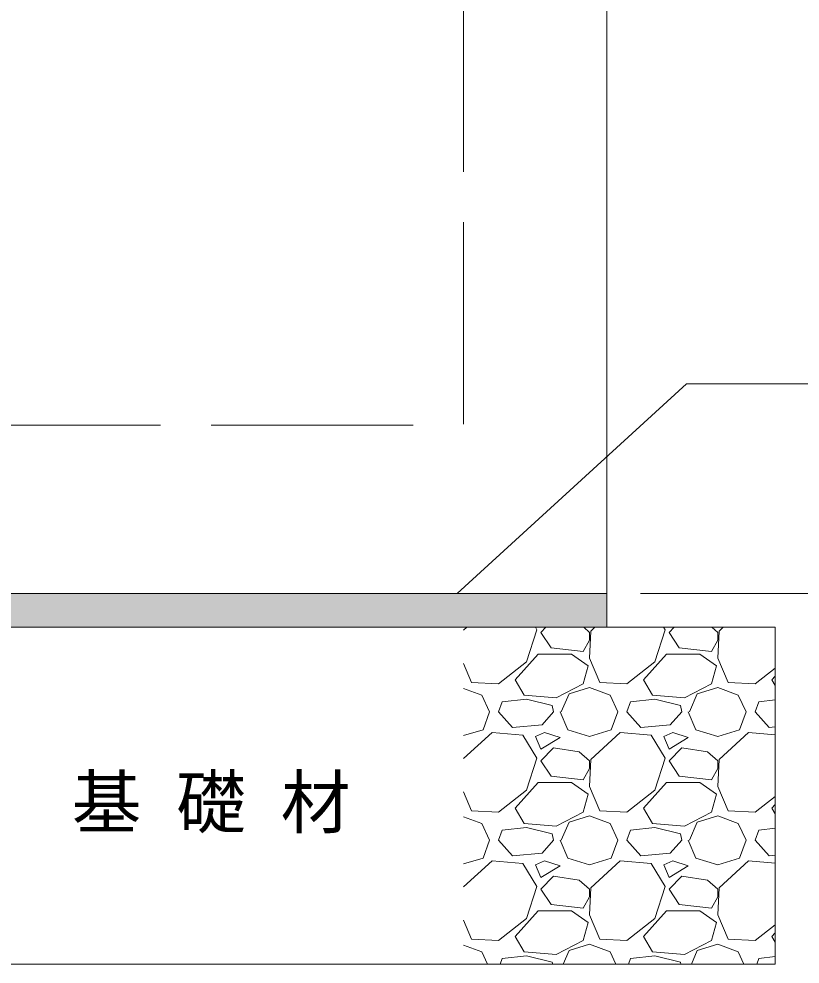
# Model space of a CAD drawing. Units: millimetres at full size, sheet at 1:20; details may follow other scales. Extents: x 62447 to 85128, y -7246 to 532.
# Drawn here: x 79064 to 79528, y -4927 to -4366 of the extents above; entities that cross this region are included whole.
import ezdxf
from ezdxf.enums import TextEntityAlignment as Align

# ---------------------------------------------------------------- set-up
doc = ezdxf.new("R2010")
doc.units = ezdxf.units.MM
doc.header["$LTSCALE"] = 20
doc.linetypes.add('DASHED', pattern=[7.5, 6, -1.5])
for name, color, linetype, lineweight in [('ハッチング', 7, 'Continuous', 5), ('基礎', 3, 'Continuous', 13), ('寸法線', 7, 'Continuous', 9), ('引出線', 4, 'Continuous', 9), ('集水桝', 1, 'Continuous', 5)]:
    doc.layers.add(name, color=color, linetype=linetype, lineweight=lineweight)
doc.layers.add('文字', color=7, linetype='Continuous')
doc.styles.add('ＭＳ ゴシック', font='')
doc.styles.get('ＭＳ ゴシック').set_extended_font_data('MS Gothic')

# ---------------------------------------------------------------- blocks, each defined once
blk = doc.blocks.new('filled_arrow')
at = {"color": 0, "linetype": 'Continuous', "lineweight": -2}
blk.add_solid([(7.5, 1.25), (0, 0), (7.5, -1.25)], dxfattribs=at)

msp = doc.modelspace()

# ---------------------------------------------------------------- hatches: boundary and pattern name
at = {"layer": 'ハッチング'}
msp.add_hatch(color=256, dxfattribs=at).paths.add_polyline_path([(79413.21, -4727), (79413.21, -4707), (78943.21, -4707), (78943.21, -4727)])

# ---------------------------------------------------------------- linework, layer by layer
for p, q in [((79330.07, -4727), (79328.21, -4728.7)), ((79365.68, -4747.56), (79371.78, -4728.51)), ((79371.78, -4728.51), (79370.85, -4727)), ((79377.1, -4727), (79374.06, -4730.04)), ((79374.06, -4730.04), (79380.16, -4739.18)), ((79403.02, -4730.04), (79399.55, -4727)), ((79403.78, -4729.28), (79403.02, -4745.28)), ((79403.02, -4734.61), (79403.02, -4730.04)), ((79406.27, -4727), (79403.78, -4729.27)), ((79441.88, -4747.56), (79447.98, -4728.51)), ((79447.98, -4728.51), (79447.05, -4727)), ((79453.3, -4727), (79450.26, -4730.04)), ((79450.26, -4730.04), (79456.36, -4739.18)), ((79479.22, -4730.04), (79475.75, -4727)), ((79479.98, -4729.28), (79479.22, -4745.28)), ((79479.22, -4734.61), (79479.22, -4730.04)), ((79482.47, -4727), (79479.98, -4729.27)), ((79399.21, -4741.47), (79403.02, -4734.61)), ((79475.41, -4741.47), (79479.22, -4734.61)), ((79380.16, -4739.18), (79399.21, -4741.47)), ((79456.36, -4739.18), (79475.41, -4741.47)), ((79348.92, -4760.52), (79365.68, -4747.56)), ((79358.82, -4758.23), (79372.54, -4742.99)), ((79372.54, -4742.99), (79392.35, -4742.99)), ((79392.35, -4742.99), (79402.26, -4749.85)), ((79403.02, -4745.28), (79409.11, -4759.76)), ((79425.12, -4760.52), (79441.88, -4747.56)), ((79435.02, -4758.23), (79448.74, -4742.99)), ((79448.74, -4742.99), (79468.55, -4742.99)), ((79468.55, -4742.99), (79478.46, -4749.85)), ((79479.22, -4745.28), (79485.31, -4759.76)), ((79328.21, -4748.58), (79332.91, -4759.76)), ((79402.26, -4749.85), (79399.21, -4760.52)), ((79478.46, -4749.85), (79475.41, -4760.52)), ((79501.32, -4760.52), (79513.21, -4751.33)), ((79364.16, -4767.38), (79358.82, -4758.23)), ((79440.36, -4767.38), (79435.02, -4758.23)), ((79511.22, -4758.23), (79513.21, -4756.03)), ((79513.21, -4761.63), (79511.22, -4758.23)), ((79328.21, -4763.32), (79339.01, -4767.38)), ((79332.91, -4759.76), (79348.92, -4760.52)), ((79399.21, -4760.52), (79383.21, -4768.9)), ((79390.83, -4766.61), (79403.02, -4762.8)), ((79403.02, -4762.8), (79415.21, -4767.38)), ((79409.11, -4759.76), (79425.12, -4760.52)), ((79475.41, -4760.52), (79459.41, -4768.9)), ((79467.03, -4766.61), (79479.22, -4762.8)), ((79479.22, -4762.8), (79491.41, -4767.38)), ((79485.31, -4759.76), (79501.32, -4760.52)), ((79339.01, -4767.38), (79343.58, -4777.28)), ((79365.68, -4769.66), (79351.2, -4771.19)), ((79383.21, -4768.9), (79364.16, -4767.38)), ((79380.92, -4773.47), (79365.68, -4769.66)), ((79386.25, -4777.28), (79390.83, -4766.61)), ((79415.21, -4767.38), (79419.78, -4777.28)), ((79441.88, -4769.66), (79427.4, -4771.19)), ((79459.41, -4768.9), (79440.36, -4767.38)), ((79457.12, -4773.47), (79441.88, -4769.66)), ((79462.45, -4777.28), (79467.03, -4766.61)), ((79491.41, -4767.38), (79495.98, -4777.28)), ((79513.21, -4770.17), (79503.6, -4771.19)), ((79348.92, -4777.28), (79351.2, -4771.19)), ((79381.68, -4777.28), (79380.92, -4773.47)), ((79425.12, -4777.28), (79427.4, -4771.19)), ((79457.88, -4777.28), (79457.12, -4773.47)), ((79501.32, -4777.28), (79503.6, -4771.19)), ((79339.77, -4787.95), (79343.58, -4777.28)), ((79357.3, -4786.43), (79348.92, -4777.28)), ((79381.68, -4777.28), (79374.82, -4784.9)), ((79385.49, -4777.28), (79390.06, -4787.95)), ((79415.97, -4787.95), (79419.78, -4777.28)), ((79433.5, -4786.43), (79425.12, -4777.28)), ((79457.88, -4777.28), (79451.02, -4784.9)), ((79461.69, -4777.28), (79466.26, -4787.95)), ((79492.17, -4787.95), (79495.98, -4777.28)), ((79509.7, -4786.43), (79501.32, -4777.28)), ((79374.82, -4784.9), (79357.3, -4786.42)), ((79451.02, -4784.9), (79433.5, -4786.42)), ((79513.21, -4786.12), (79509.7, -4786.42)), ((79328.21, -4791.35), (79339.77, -4787.95)), ((79345.11, -4789.47), (79328.21, -4804.9)), ((79363.39, -4791), (79345.11, -4789.47)), ((79371.78, -4804.71), (79363.39, -4791)), ((79376.35, -4789.47), (79371.01, -4791.76)), ((79371.01, -4791.76), (79374.06, -4799.38)), ((79374.06, -4799.38), (79385.49, -4792.52)), ((79385.49, -4792.52), (79376.35, -4789.47)), ((79390.06, -4787.95), (79403.02, -4791.76)), ((79403.02, -4791.76), (79415.97, -4787.95)), ((79421.31, -4789.47), (79403.78, -4805.47)), ((79439.59, -4791), (79421.31, -4789.47)), ((79447.98, -4804.71), (79439.59, -4791)), ((79452.55, -4789.47), (79447.21, -4791.76)), ((79447.21, -4791.76), (79450.26, -4799.38)), ((79450.26, -4799.38), (79461.69, -4792.52)), ((79461.69, -4792.52), (79452.55, -4789.47)), ((79466.26, -4787.95), (79479.22, -4791.76)), ((79479.22, -4791.76), (79492.17, -4787.95)), ((79497.51, -4789.47), (79479.98, -4805.47)), ((79513.21, -4790.78), (79497.51, -4789.47)), ((79381.68, -4798.62), (79374.06, -4806.24)), ((79396.92, -4800.9), (79381.68, -4798.62)), ((79457.88, -4798.62), (79450.26, -4806.24)), ((79473.12, -4800.9), (79457.88, -4798.62)), ((79403.02, -4806.24), (79396.92, -4800.9)), ((79479.22, -4806.24), (79473.12, -4800.9)), ((79365.68, -4823.76), (79371.78, -4804.71)), ((79374.06, -4806.24), (79380.16, -4815.38)), ((79403.78, -4805.48), (79403.02, -4821.48)), ((79403.02, -4810.81), (79403.02, -4806.24)), ((79441.88, -4823.76), (79447.98, -4804.71)), ((79450.26, -4806.24), (79456.36, -4815.38)), ((79479.98, -4805.48), (79479.22, -4821.48)), ((79479.22, -4810.81), (79479.22, -4806.24)), ((79380.16, -4815.38), (79399.21, -4817.67)), ((79399.21, -4817.67), (79403.02, -4810.81)), ((79456.36, -4815.38), (79475.41, -4817.67)), ((79475.41, -4817.67), (79479.22, -4810.81)), ((79358.82, -4834.43), (79372.54, -4819.19)), ((79372.54, -4819.19), (79392.35, -4819.19)), ((79392.35, -4819.19), (79402.26, -4826.05)), ((79435.02, -4834.43), (79448.74, -4819.19)), ((79448.74, -4819.19), (79468.55, -4819.19)), ((79468.55, -4819.19), (79478.46, -4826.05)), ((79328.21, -4824.78), (79332.91, -4835.96)), ((79348.92, -4836.72), (79365.68, -4823.76)), ((79402.26, -4826.05), (79399.21, -4836.72)), ((79403.02, -4821.48), (79409.11, -4835.96)), ((79425.12, -4836.72), (79441.88, -4823.76)), ((79478.46, -4826.05), (79475.41, -4836.72)), ((79479.22, -4821.48), (79485.31, -4835.96)), ((79501.32, -4836.72), (79513.21, -4827.53)), ((79511.22, -4834.43), (79513.21, -4832.23)), ((79332.91, -4835.96), (79348.92, -4836.72)), ((79364.16, -4843.58), (79358.82, -4834.43)), ((79399.21, -4836.72), (79383.21, -4845.1)), ((79409.11, -4835.96), (79425.12, -4836.72)), ((79440.36, -4843.58), (79435.02, -4834.43)), ((79475.41, -4836.72), (79459.41, -4845.1)), ((79485.31, -4835.96), (79501.32, -4836.72)), ((79513.21, -4837.83), (79511.22, -4834.43)), ((79328.21, -4839.52), (79339.01, -4843.58)), ((79386.25, -4853.48), (79390.83, -4842.81)), ((79390.83, -4842.81), (79403.02, -4839)), ((79403.02, -4839), (79415.21, -4843.58)), ((79462.45, -4853.48), (79467.03, -4842.81)), ((79467.03, -4842.81), (79479.22, -4839)), ((79479.22, -4839), (79491.41, -4843.58)), ((79339.01, -4843.58), (79343.58, -4853.48)), ((79348.92, -4853.48), (79351.2, -4847.39)), ((79365.68, -4845.86), (79351.2, -4847.39)), ((79383.21, -4845.1), (79364.16, -4843.58)), ((79380.92, -4849.67), (79365.68, -4845.86)), ((79415.21, -4843.58), (79419.78, -4853.48)), ((79425.12, -4853.48), (79427.4, -4847.39)), ((79441.88, -4845.86), (79427.4, -4847.39)), ((79459.41, -4845.1), (79440.36, -4843.58)), ((79457.12, -4849.67), (79441.88, -4845.86)), ((79491.41, -4843.58), (79495.98, -4853.48)), ((79501.32, -4853.48), (79503.6, -4847.39)), ((79513.21, -4846.37), (79503.6, -4847.39)), ((79339.77, -4864.15), (79343.58, -4853.48)), ((79357.3, -4862.63), (79348.92, -4853.48)), ((79381.68, -4853.48), (79374.82, -4861.1)), ((79381.68, -4853.48), (79380.92, -4849.67)), ((79385.49, -4853.48), (79390.06, -4864.15)), ((79415.97, -4864.15), (79419.78, -4853.48)), ((79433.5, -4862.63), (79425.12, -4853.48)), ((79457.88, -4853.48), (79451.02, -4861.1)), ((79457.88, -4853.48), (79457.12, -4849.67)), ((79461.69, -4853.48), (79466.26, -4864.15)), ((79492.17, -4864.15), (79495.98, -4853.48)), ((79509.7, -4862.63), (79501.32, -4853.48)), ((79328.21, -4867.55), (79339.77, -4864.15)), ((79345.11, -4865.67), (79328.21, -4881.1)), ((79363.39, -4867.2), (79345.11, -4865.67)), ((79374.82, -4861.1), (79357.3, -4862.62)), ((79376.35, -4865.67), (79371.01, -4867.96)), ((79385.49, -4868.72), (79376.35, -4865.67)), ((79390.06, -4864.15), (79403.02, -4867.96)), ((79403.02, -4867.96), (79415.97, -4864.15)), ((79421.31, -4865.67), (79403.78, -4881.67)), ((79439.59, -4867.2), (79421.31, -4865.67)), ((79451.02, -4861.1), (79433.5, -4862.62)), ((79452.55, -4865.67), (79447.21, -4867.96)), ((79461.69, -4868.72), (79452.55, -4865.67)), ((79466.26, -4864.15), (79479.22, -4867.96)), ((79479.22, -4867.96), (79492.17, -4864.15)), ((79497.51, -4865.67), (79479.98, -4881.67)), ((79513.21, -4866.98), (79497.51, -4865.67)), ((79513.21, -4862.32), (79509.7, -4862.62)), ((79371.78, -4880.91), (79363.39, -4867.2)), ((79371.01, -4867.96), (79374.06, -4875.58)), ((79374.06, -4875.58), (79385.49, -4868.72)), ((79447.98, -4880.91), (79439.59, -4867.2)), ((79447.21, -4867.96), (79450.26, -4875.58)), ((79450.26, -4875.58), (79461.69, -4868.72)), ((79381.68, -4874.82), (79374.06, -4882.44)), ((79396.92, -4877.1), (79381.68, -4874.82)), ((79403.02, -4882.44), (79396.92, -4877.1)), ((79457.88, -4874.82), (79450.26, -4882.44)), ((79473.12, -4877.1), (79457.88, -4874.82)), ((79479.22, -4882.44), (79473.12, -4877.1)), ((79365.68, -4899.96), (79371.78, -4880.91)), ((79374.06, -4882.44), (79380.16, -4891.58)), ((79403.78, -4881.68), (79403.02, -4897.68)), ((79403.02, -4887.01), (79403.02, -4882.44)), ((79441.88, -4899.96), (79447.98, -4880.91)), ((79450.26, -4882.44), (79456.36, -4891.58)), ((79479.98, -4881.68), (79479.22, -4897.68)), ((79479.22, -4887.01), (79479.22, -4882.44)), ((79399.21, -4893.87), (79403.02, -4887.01)), ((79475.41, -4893.87), (79479.22, -4887.01)), ((79380.16, -4891.58), (79399.21, -4893.87)), ((79456.36, -4891.58), (79475.41, -4893.87)), ((79358.82, -4910.63), (79372.54, -4895.39)), ((79372.54, -4895.39), (79392.35, -4895.39)), ((79392.35, -4895.39), (79402.26, -4902.25)), ((79403.02, -4897.68), (79409.11, -4912.16)), ((79435.02, -4910.63), (79448.74, -4895.39)), ((79448.74, -4895.39), (79468.55, -4895.39)), ((79468.55, -4895.39), (79478.46, -4902.25)), ((79479.22, -4897.68), (79485.31, -4912.16)), ((79328.21, -4900.98), (79332.91, -4912.16)), ((79348.92, -4912.92), (79365.68, -4899.96)), ((79402.26, -4902.25), (79399.21, -4912.92)), ((79425.12, -4912.92), (79441.88, -4899.96)), ((79478.46, -4902.25), (79475.41, -4912.92)), ((79501.32, -4912.92), (79513.21, -4903.73)), ((79364.16, -4919.78), (79358.82, -4910.63)), ((79440.36, -4919.78), (79435.02, -4910.63)), ((79511.22, -4910.63), (79513.21, -4908.43)), ((79513.21, -4914.03), (79511.22, -4910.63)), ((79328.21, -4915.72), (79339.01, -4919.78)), ((79332.91, -4912.16), (79348.92, -4912.92)), ((79399.21, -4912.92), (79383.21, -4921.3)), ((79390.83, -4919.01), (79403.02, -4915.2)), ((79403.02, -4915.2), (79415.21, -4919.78)), ((79409.11, -4912.16), (79425.12, -4912.92)), ((79475.41, -4912.92), (79459.41, -4921.3)), ((79467.03, -4919.01), (79479.22, -4915.2)), ((79479.22, -4915.2), (79491.41, -4919.78)), ((79485.31, -4912.16), (79501.32, -4912.92)), ((79339.01, -4919.78), (79342.35, -4927)), ((79365.68, -4922.06), (79351.2, -4923.59)), ((79383.21, -4921.3), (79364.16, -4919.78)), ((79380.92, -4925.87), (79365.68, -4922.06)), ((79387.4, -4927), (79390.83, -4919.01)), ((79415.21, -4919.78), (79418.55, -4927)), ((79441.88, -4922.06), (79427.4, -4923.59)), ((79459.41, -4921.3), (79440.36, -4919.78)), ((79457.12, -4925.87), (79441.88, -4922.06)), ((79463.6, -4927), (79467.03, -4919.01)), ((79491.41, -4919.78), (79494.75, -4927)), ((79349.92, -4927), (79351.2, -4923.59)), ((79381.15, -4927), (79380.92, -4925.87)), ((79426.12, -4927), (79427.4, -4923.59)), ((79457.35, -4927), (79457.12, -4925.87)), ((79502.32, -4927), (79503.6, -4923.59)), ((79513.21, -4922.57), (79503.6, -4923.59))]:
    msp.add_line(p, q, dxfattribs=at)
at = {"layer": '基礎'}
for p, q in [((79413.21, -4707), (79413.21, -4727)), ((78843.21, -4727), (79513.21, -4727)), ((79513.21, -4727), (79513.21, -4927)), ((78843.21, -4927), (79513.21, -4927))]:
    msp.add_line(p, q, dxfattribs=at)
at = {"layer": '寸法線'}
for q in [(79645.22, -4707), (79715.22, -4707)]:
    msp.add_line((79433.21, -4707), q, dxfattribs=at)
at = {"layer": '引出線'}
msp.add_lwpolyline([(79324.37, -4707), (79460.65, -4582.39), (79740.65, -4582.39), (80087.96, -4582.39)], dxfattribs=at)
at = {"layer": '集水桝', "lineweight": 13}
for p, q in [((79413.21, -4707), (79413.21, -3257)), ((78943.21, -4707), (79413.21, -4707))]:
    msp.add_line(p, q, dxfattribs=at)
at = {"layer": '集水桝', "linetype": 'DASHED', "lineweight": 15}
for p in [(79328.21, -3886.48), (79028.21, -4607)]:
    msp.add_line(p, (79328.21, -4607), dxfattribs=at)

# ---------------------------------------------------------------- block references
at = {"layer": '引出線', "xscale": 0.133, "yscale": 0.133, "rotation": 42.4}
msp.add_blockref('filled_arrow', (79324.37, -4707), dxfattribs=at)

# ---------------------------------------------------------------- texts
at = {"layer": '文字', "style": 'ＭＳ ゴシック'}
msp.add_text('基 礎 材', height=30.38, dxfattribs=at).set_placement((79178.21, -4830.85), align=Align.MIDDLE_CENTER)

doc.saveas('drawing.dxf')
